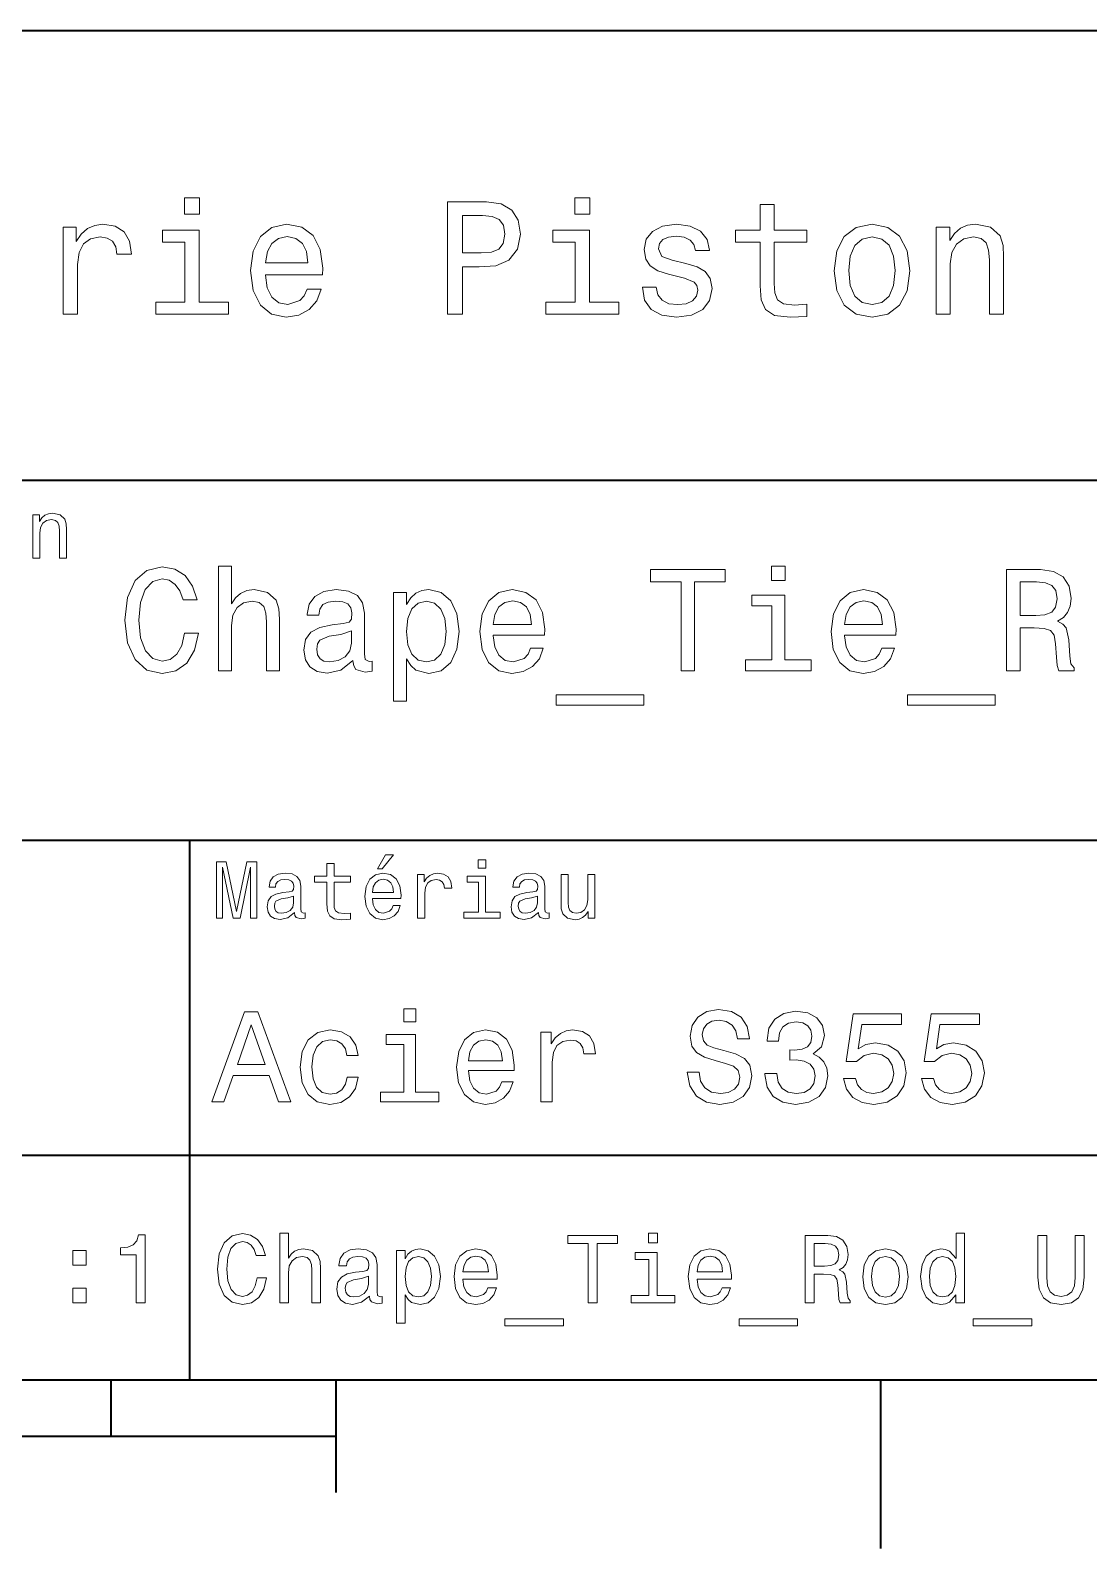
# Model space of a CAD drawing. Extents: x 0 to 297, y 0 to 210.
# Drawn here: x 184.9 to 232, y 2.5 to 70 of the extents above; entities that cross this region are included whole.
import ezdxf

# ---------------------------------------------------------------- set-up
doc = ezdxf.new("R2010")
doc.units = 0

msp = doc.modelspace()

# ---------------------------------------------------------------- linework, layer by layer
at = {"color": 7, "lineweight": 35}
for p, q in [((97, 70), (287, 70)), ((162, 50), (287, 50)), ((162, 34), (287, 34)), ((162, 20), (287, 20)), ((10, 10), (287, 10)), ((97, 10), (287, 10)), ((98.5, 7.5), (198.5, 7.5))]:
    msp.add_line(p, q, dxfattribs=at)
at = {"color": 7, "lineweight": 35, "ltscale": 0.35}
msp.add_line((192, 20), (192, 34), dxfattribs=at)
at = {"color": 7, "lineweight": 35, "ltscale": 0.25}
msp.add_line((192, 10), (192, 20), dxfattribs=at)
at = {"color": 7, "lineweight": 35, "ltscale": 0.0625}
msp.add_line((188.5, 10), (188.5, 7.5), dxfattribs=at)
at = {"color": 7, "lineweight": 35, "ltscale": 0.125}
msp.add_line((198.5, 10), (198.5, 5), dxfattribs=at)
at = {"color": 7, "lineweight": 35, "ltscale": 0.1875}
msp.add_line((222.699997, 10), (222.699997, 2.5), dxfattribs=at)
at = {"color": 7, "lineweight": 13}
for points in [[(192.439484, 62.554031), (191.769455, 62.554031), (191.769455, 61.833572), (192.439484, 61.833572)], [(203.462524, 57.381123), (204.125351, 57.381123), (204.125351, 59.492073), (204.860229, 59.492073), (205.602295, 59.528095), (206.193085, 59.780258), (206.574921, 60.270172), (206.704605, 60.940201), (206.603745, 61.559795), (206.315552, 62.013687), (205.840057, 62.287464), (205.191635, 62.381123), (203.462524, 62.381123)], [(209.788177, 62.554031), (209.118149, 62.554031), (209.118149, 61.833572), (209.788177, 61.833572)], [(217.353027, 60.579971), (217.353027, 58.64193), (217.396255, 58.015129), (217.597992, 57.582851), (218.001434, 57.330688), (218.685883, 57.244236), (219.43515, 57.280258), (219.43515, 57.827808), (218.887604, 57.78458), (218.390488, 57.842216), (218.123917, 58.022331), (218.008652, 58.324928), (217.98703, 58.75), (217.98703, 60.579971), (219.43515, 60.579971), (219.43515, 61.120316), (217.98703, 61.120316), (217.98703, 62.251438), (217.353027, 62.251438), (217.353027, 61.120316), (216.257935, 61.120316), (216.257935, 60.579971)], [(205.01152, 61.76873), (205.443802, 61.725502), (205.760803, 61.588615), (205.94812, 61.336452), (206.01297, 60.940201), (205.940918, 60.522331), (205.746399, 60.270172), (205.414978, 60.140488), (204.96109, 60.104465), (204.125351, 60.104465), (204.125351, 61.76873)], [(186.380402, 57.381123), (187.014404, 57.381123), (187.014404, 59.592937), (187.079254, 60.12608), (187.273773, 60.507923), (187.590775, 60.738472), (188.015854, 60.817722), (188.332855, 60.767288), (188.570602, 60.623199), (188.714691, 60.378242), (188.765121, 60.046829), (189.406342, 60.046829), (189.319885, 60.630402), (189.082123, 61.048271), (188.685883, 61.30043), (188.145538, 61.386887), (187.778091, 61.32925), (187.46109, 61.185158), (187.180115, 60.940201), (186.956772, 60.608788), (186.956772, 61.25), (186.380402, 61.25)], [(192.417862, 57.914265), (192.417862, 61.120316), (190.789627, 61.120316), (190.789627, 60.579971), (191.783859, 60.579971), (191.783859, 57.914265), (190.48703, 57.914265), (190.48703, 57.381123), (193.729111, 57.381123), (193.729111, 57.914265)], [(195.37175, 59.131844), (197.907776, 59.131844), (197.914978, 59.427231), (197.799713, 60.255764), (197.482712, 60.875359), (196.978378, 61.25), (196.30835, 61.386887), (195.65274, 61.242794), (195.148407, 60.839336), (194.824203, 60.183716), (194.708923, 59.319164), (194.817001, 58.432995), (195.141205, 57.78458), (195.638321, 57.381123), (196.286743, 57.244236), (196.848694, 57.337894), (197.309799, 57.582851), (197.648407, 57.971901), (197.842941, 58.490631), (197.216141, 58.490631), (197.086456, 58.20245), (196.899139, 57.986309), (196.365997, 57.8134), (195.955322, 57.892651), (195.645538, 58.14481), (195.443802, 58.555473), (195.37175, 59.110229)], [(195.37175, 59.664986), (195.451004, 60.162102), (195.645538, 60.529537), (195.940918, 60.75288), (196.329971, 60.83213), (196.711807, 60.75288), (197.007202, 60.529537), (197.187317, 60.162102), (197.252167, 59.664986)], [(209.766571, 57.914265), (209.766571, 61.120316), (208.138321, 61.120316), (208.138321, 60.579971), (209.132568, 60.579971), (209.132568, 57.914265), (207.835724, 57.914265), (207.835724, 57.381123), (211.077805, 57.381123), (211.077805, 57.914265)], [(214.060516, 59.636166), (213.44812, 59.780258), (212.994232, 59.945965), (212.842941, 60.28458), (212.886169, 60.522331), (213.03746, 60.695244), (213.282425, 60.803314), (213.635437, 60.846542), (213.97406, 60.803314), (214.240631, 60.67363), (214.413544, 60.479107), (214.485596, 60.219738), (215.105194, 60.219738), (215.105194, 60.23415), (214.997116, 60.70245), (214.701721, 61.069885), (214.240631, 61.30043), (213.635437, 61.386887), (213.023056, 61.30043), (212.57637, 61.062679), (212.29538, 60.709652), (212.208939, 60.262966), (212.273773, 59.830688), (212.475494, 59.528095), (212.806915, 59.311958), (213.289627, 59.16066), (213.995682, 58.987751), (214.427948, 58.807636), (214.543228, 58.663544), (214.586456, 58.447407), (214.521606, 58.180836), (214.348694, 57.979107), (214.067719, 57.849422), (213.693085, 57.806194), (213.296829, 57.849422), (213.008636, 58.000721), (212.814117, 58.245674), (212.734863, 58.584293), (212.122482, 58.584293), (212.223343, 58.007923), (212.518738, 57.590057), (212.98703, 57.337894), (213.635437, 57.244236), (214.312683, 57.337894), (214.809799, 57.590057), (215.112396, 57.993515), (215.220459, 58.519451), (215.141205, 58.973343), (214.917862, 59.283138), (214.55043, 59.484871)], [(220.65274, 59.311958), (220.768005, 58.432995), (221.099426, 57.78458), (221.625366, 57.381123), (222.331421, 57.244236), (223.030258, 57.381123), (223.556198, 57.777374), (223.887604, 58.425793), (224.010086, 59.311958), (223.887604, 60.190922), (223.556198, 60.846542), (223.030258, 61.242794), (222.331421, 61.386887), (221.625366, 61.242794), (221.099426, 60.839336), (220.768005, 60.190922)], [(221.301147, 59.319164), (221.365997, 59.967579), (221.567719, 60.435879), (221.891937, 60.72406), (222.331421, 60.824928), (222.763687, 60.72406), (223.087891, 60.443081), (223.289627, 59.967579), (223.361679, 59.319164), (223.289627, 58.663544), (223.087891, 58.188038), (222.763687, 57.899853), (222.331421, 57.806194), (221.891937, 57.899853), (221.567719, 58.188038), (221.365997, 58.663544)], [(225.177246, 57.381123), (225.811249, 57.381123), (225.811249, 59.614552), (225.876083, 60.12608), (226.085022, 60.500717), (226.409225, 60.731266), (226.841507, 60.817722), (227.187317, 60.745674), (227.403458, 60.551151), (227.511536, 60.226944), (227.547546, 59.794666), (227.547546, 57.381123), (228.181564, 57.381123), (228.181564, 59.924351), (228.15274, 60.435879), (228.023056, 60.86095), (227.597992, 61.25), (226.935165, 61.386887), (226.567719, 61.336452), (226.257935, 61.199566), (225.991364, 60.969017), (225.782425, 60.659222), (225.782425, 61.25), (225.177246, 61.25)], [(185.024506, 46.530979), (185.341492, 46.530979), (185.341492, 47.647694), (185.373917, 47.903458), (185.478394, 48.090778), (185.640488, 48.206051), (185.856628, 48.249279), (186.029541, 48.213257), (186.137604, 48.115993), (186.19165, 47.953888), (186.209656, 47.737751), (186.209656, 46.530979), (186.526657, 46.530979), (186.526657, 47.802593), (186.512253, 48.058357), (186.447403, 48.270893), (186.234879, 48.465416), (185.903458, 48.533859), (185.719742, 48.508644), (185.56485, 48.440201), (185.431564, 48.324928), (185.327087, 48.170029), (185.327087, 48.465416), (185.024506, 48.465416)], [(191.774506, 43.203171), (191.644821, 42.658501), (191.430847, 42.269451), (191.132568, 42.029537), (190.782425, 41.951729), (190.360962, 42.068443), (190.030258, 42.418587), (189.809799, 42.989193), (189.73848, 43.780258), (189.809799, 44.564842), (190.023773, 45.14193), (190.354477, 45.492073), (190.782425, 45.615273), (191.093658, 45.55043), (191.359512, 45.368874), (191.567001, 45.077087), (191.709656, 44.675072), (192.325653, 44.675072), (192.131134, 45.291065), (191.793945, 45.757923), (191.333572, 46.049709), (190.782425, 46.153458), (190.095108, 45.991352), (189.569885, 45.537464), (189.232712, 44.791786), (189.115997, 43.780258), (189.232712, 42.76873), (189.569885, 42.023052), (190.095108, 41.562679), (190.782425, 41.407059), (191.385452, 41.530258), (191.871765, 41.873917), (192.215424, 42.438038), (192.396973, 43.203171)], [(193.285309, 41.530258), (193.855911, 41.530258), (193.855911, 43.540344), (193.914276, 44.000721), (194.10231, 44.337894), (194.394104, 44.545387), (194.783142, 44.623199), (195.094391, 44.558357), (195.28891, 44.383286), (195.386169, 44.091499), (195.418594, 43.70245), (195.418594, 41.530258), (195.989197, 41.530258), (195.989197, 43.819164), (195.963257, 44.279537), (195.846542, 44.662102), (195.463989, 45.012245), (194.867447, 45.135445), (194.543228, 45.090057), (194.26442, 44.966858), (194.030991, 44.772331), (193.855911, 44.506485), (193.855911, 46.185879), (193.285309, 46.185879)], [(213.846542, 41.530258), (214.443085, 41.530258), (214.443085, 45.485588), (215.804764, 45.485588), (215.804764, 46.030258), (212.478394, 46.030258), (212.478394, 45.485588), (213.846542, 45.485588)], [(218.469742, 46.185879), (217.866714, 46.185879), (217.866714, 45.537464), (218.469742, 45.537464)], [(228.312683, 41.530258), (228.91571, 41.530258), (228.91571, 43.430115), (229.531708, 43.430115), (229.985596, 43.41066), (230.270905, 43.319885), (230.426514, 43.105907), (230.491364, 42.723343), (230.523773, 42.139767), (230.562683, 41.757202), (230.640488, 41.530258), (231.32132, 41.530258), (231.32132, 41.653458), (231.172195, 41.835014), (231.120316, 42.172188), (231.074936, 42.898415), (230.964691, 43.4366), (230.815567, 43.605186), (230.582138, 43.728386), (230.841507, 43.890488), (231.023056, 44.117435), (231.139771, 44.402737), (231.17868, 44.746395), (231.087891, 45.291065), (230.828537, 45.699566), (230.400574, 45.945965), (229.817001, 46.030258), (228.312683, 46.030258)], [(229.648422, 45.479107), (230.043945, 45.440201), (230.322769, 45.317001), (230.497833, 45.090057), (230.556198, 44.733429), (230.491364, 44.357346), (230.316284, 44.130402), (230.018005, 44.013687), (229.609512, 43.981266), (228.91571, 43.981266), (228.91571, 45.479107)], [(199.257202, 41.98415), (199.257202, 41.964695), (199.289627, 41.744236), (199.386887, 41.588615), (199.795395, 41.465416), (200.113113, 41.517288), (200.113113, 41.958214), (199.976944, 41.938759), (199.795395, 42.023052), (199.76297, 42.282421), (199.76297, 44.085014), (199.685165, 44.545387), (199.458221, 44.869595), (199.062683, 45.064121), (198.505051, 45.135445), (197.960373, 45.057636), (197.558365, 44.837173), (197.305481, 44.493515), (197.221191, 44.039623), (197.221191, 44.000721), (197.733429, 44.000721), (197.778824, 44.273052), (197.921478, 44.467579), (198.154907, 44.584293), (198.485596, 44.629681), (198.803314, 44.59726), (199.030258, 44.5), (199.166428, 44.331409), (199.211823, 44.09798), (199.185883, 43.825645), (199.082138, 43.68948), (198.822769, 43.624638), (198.336456, 43.572765), (197.778824, 43.456051), (197.383286, 43.248558), (197.149857, 42.924351), (197.078537, 42.444523), (197.143372, 42.016571), (197.344391, 41.698845), (197.668594, 41.497837), (198.115997, 41.426514), (198.719025, 41.562679)], [(201.630402, 44.474064), (201.630402, 45.012245), (201.059799, 45.012245), (201.059799, 40.181557), (201.630402, 40.181557), (201.630402, 42.061958), (201.831421, 41.757202), (202.058365, 41.556194), (202.628967, 41.407059), (203.17363, 41.530258), (203.601593, 41.899857), (203.880402, 42.483429), (203.984161, 43.274494), (203.880402, 44.059078), (203.601593, 44.642651), (203.17363, 45.005764), (202.628967, 45.135445), (202.317734, 45.096542), (202.05188, 44.973343), (201.824936, 44.76585)], [(202.531708, 41.919308), (202.149139, 42.003601), (201.870316, 42.262966), (201.695251, 42.684437), (201.636887, 43.274494), (201.695251, 43.858067), (201.870316, 44.279537), (202.149139, 44.532421), (202.531708, 44.623199), (202.881851, 44.532421), (203.160675, 44.273052), (203.335739, 43.851585), (203.400574, 43.274494), (203.335739, 42.690922), (203.160675, 42.262966), (202.881851, 42.003601)], [(205.494965, 43.105907), (207.777374, 43.105907), (207.783875, 43.371758), (207.680115, 44.117435), (207.394821, 44.675072), (206.940933, 45.012245), (206.337906, 45.135445), (205.747849, 45.005764), (205.293945, 44.642651), (205.002167, 44.052593), (204.898422, 43.274494), (204.995682, 42.476944), (205.287476, 41.893372), (205.734879, 41.530258), (206.318451, 41.407059), (206.824219, 41.491352), (207.239197, 41.711815), (207.543945, 42.061958), (207.719025, 42.528816), (207.154907, 42.528816), (207.038193, 42.269451), (206.869598, 42.074928), (206.389771, 41.919308), (206.020172, 41.990631), (205.741364, 42.217579), (205.559799, 42.587173), (205.494965, 43.086452)], [(205.494965, 43.585735), (205.566284, 44.033138), (205.741364, 44.363831), (206.007202, 44.564842), (206.357361, 44.636166), (206.701019, 44.564842), (206.966858, 44.363831), (207.128967, 44.033138), (207.187317, 43.585735)], [(218.450287, 42.010086), (218.450287, 44.895531), (216.984879, 44.895531), (216.984879, 44.409222), (217.879684, 44.409222), (217.879684, 42.010086), (216.71254, 42.010086), (216.71254, 41.530258), (219.630402, 41.530258), (219.630402, 42.010086)], [(221.108795, 43.105907), (223.391205, 43.105907), (223.397705, 43.371758), (223.293945, 44.117435), (223.008652, 44.675072), (222.554764, 45.012245), (221.951736, 45.135445), (221.361679, 45.005764), (220.907776, 44.642651), (220.615997, 44.052593), (220.512253, 43.274494), (220.609512, 42.476944), (220.901306, 41.893372), (221.348709, 41.530258), (221.932281, 41.407059), (222.438049, 41.491352), (222.853027, 41.711815), (223.157776, 42.061958), (223.332855, 42.528816), (222.768738, 42.528816), (222.652023, 42.269451), (222.483429, 42.074928), (222.003601, 41.919308), (221.634003, 41.990631), (221.355194, 42.217579), (221.17363, 42.587173), (221.108795, 43.086452)], [(221.108795, 43.585735), (221.180115, 44.033138), (221.355194, 44.363831), (221.621033, 44.564842), (221.971191, 44.636166), (222.31485, 44.564842), (222.580688, 44.363831), (222.742798, 44.033138), (222.801147, 43.585735)], [(199.192368, 42.749279), (199.114563, 42.412102), (198.907059, 42.152737), (198.595825, 41.98415), (198.213257, 41.925793), (197.966858, 41.958214), (197.791794, 42.061958), (197.681564, 42.243515), (197.649139, 42.496395), (197.675079, 42.723343), (197.778824, 42.885445), (198.193802, 43.067001), (198.719025, 43.14481), (199.192368, 43.30043)], [(208.289627, 40.453888), (208.289627, 40), (212.193085, 40), (212.193085, 40.453888)], [(223.903458, 40.453888), (223.903458, 40), (227.806915, 40), (227.806915, 40.453888)], [(200.341492, 32.728386), (200.554031, 32.728386), (201.054749, 33.340778), (200.701736, 33.340778)], [(205.161377, 33.117435), (204.82637, 33.117435), (204.82637, 32.757202), (205.161377, 32.757202)], [(193.183716, 30.530979), (193.46109, 30.530979), (193.46109, 32.80043), (193.929398, 30.530979), (194.239197, 30.530979), (194.703888, 32.80043), (194.703888, 30.530979), (194.984863, 30.530979), (194.984863, 33.030979), (194.545395, 33.030979), (194.08429, 30.826368), (193.626801, 33.030979), (193.183716, 33.030979)], [(196.656342, 30.78314), (196.656342, 30.772333), (196.674347, 30.649855), (196.728394, 30.5634), (196.955338, 30.494957), (197.131851, 30.523775), (197.131851, 30.768732), (197.056198, 30.757925), (196.955338, 30.804754), (196.937317, 30.948847), (196.937317, 31.950287), (196.894089, 32.206051), (196.768005, 32.386166), (196.548264, 32.494236), (196.23848, 32.533859), (195.935883, 32.490635), (195.71254, 32.368156), (195.572052, 32.177231), (195.525223, 31.925072), (195.525223, 31.903458), (195.809799, 31.903458), (195.835022, 32.054756), (195.914261, 32.162823), (196.043945, 32.227665), (196.227661, 32.25288), (196.404175, 32.234871), (196.530258, 32.180836), (196.605911, 32.087173), (196.631119, 31.957493), (196.616714, 31.806194), (196.559082, 31.730547), (196.414978, 31.694523), (196.144806, 31.665705), (195.835022, 31.600864), (195.61528, 31.48559), (195.485596, 31.305475), (195.445969, 31.038904), (195.481995, 30.801151), (195.593658, 30.62464), (195.773773, 30.512968), (196.022339, 30.473343), (196.357346, 30.54899)], [(198.100861, 32.130402), (198.100861, 31.161383), (198.122482, 30.847982), (198.223343, 30.631844), (198.425079, 30.505762), (198.767288, 30.462536), (199.141937, 30.480547), (199.141937, 30.754322), (198.868149, 30.732708), (198.619598, 30.761526), (198.486313, 30.851583), (198.42868, 31.002882), (198.417862, 31.215418), (198.417862, 32.130402), (199.141937, 32.130402), (199.141937, 32.400574), (198.417862, 32.400574), (198.417862, 32.966137), (198.100861, 32.966137), (198.100861, 32.400574), (197.553314, 32.400574), (197.553314, 32.130402)], [(200.121765, 31.40634), (201.389771, 31.40634), (201.393372, 31.554033), (201.335739, 31.9683), (201.177231, 32.278099), (200.925079, 32.465416), (200.590057, 32.533859), (200.262253, 32.461815), (200.010086, 32.260086), (199.847977, 31.932276), (199.790344, 31.5), (199.844376, 31.056915), (200.006485, 30.732708), (200.255051, 30.530979), (200.579254, 30.462536), (200.860229, 30.509365), (201.090775, 30.631844), (201.260086, 30.826368), (201.357346, 31.085733), (201.043945, 31.085733), (200.979111, 30.941643), (200.885452, 30.833572), (200.618881, 30.747118), (200.413544, 30.786743), (200.258652, 30.912823), (200.157776, 31.118155), (200.121765, 31.395533)], [(202.131851, 30.530979), (202.448853, 30.530979), (202.448853, 31.636887), (202.481262, 31.903458), (202.578537, 32.094379), (202.73703, 32.209652), (202.94957, 32.249279), (203.108063, 32.224064), (203.226944, 32.152016), (203.298996, 32.029537), (203.324203, 31.863832), (203.644806, 31.863832), (203.601593, 32.155621), (203.482712, 32.364552), (203.284576, 32.490635), (203.014404, 32.533859), (202.830688, 32.505043), (202.672195, 32.432995), (202.531708, 32.310516), (202.420029, 32.144814), (202.420029, 32.465416), (202.131851, 32.465416)], [(205.150574, 30.79755), (205.150574, 32.400574), (204.336456, 32.400574), (204.336456, 32.130402), (204.833572, 32.130402), (204.833572, 30.79755), (204.185165, 30.79755), (204.185165, 30.530979), (205.806198, 30.530979), (205.806198, 30.79755)], [(207.499283, 30.78314), (207.499283, 30.772333), (207.517288, 30.649855), (207.57132, 30.5634), (207.798264, 30.494957), (207.974777, 30.523775), (207.974777, 30.768732), (207.899139, 30.757925), (207.798264, 30.804754), (207.780258, 30.948847), (207.780258, 31.950287), (207.73703, 32.206051), (207.610947, 32.386166), (207.391205, 32.494236), (207.081406, 32.533859), (206.778824, 32.490635), (206.555481, 32.368156), (206.414978, 32.177231), (206.368149, 31.925072), (206.368149, 31.903458), (206.65274, 31.903458), (206.677948, 32.054756), (206.757202, 32.162823), (206.886887, 32.227665), (207.070602, 32.25288), (207.247116, 32.234871), (207.373199, 32.180836), (207.448853, 32.087173), (207.47406, 31.957493), (207.459656, 31.806194), (207.402023, 31.730547), (207.257919, 31.694523), (206.987747, 31.665705), (206.677948, 31.600864), (206.458206, 31.48559), (206.328537, 31.305475), (206.28891, 31.038904), (206.324921, 30.801151), (206.4366, 30.62464), (206.616714, 30.512968), (206.86528, 30.473343), (207.200287, 30.54899)], [(210.010086, 32.465416), (209.693085, 32.465416), (209.693085, 31.348703), (209.657059, 31.089336), (209.552597, 30.902016), (209.390488, 30.786743), (209.177948, 30.750719), (209.008636, 30.779539), (208.900574, 30.865993), (208.83934, 31.013687), (208.824921, 31.222622), (208.824921, 32.465416), (208.507919, 32.465416), (208.507919, 31.193804), (208.518738, 30.93804), (208.587173, 30.725504), (208.796112, 30.530979), (209.131119, 30.462536), (209.311234, 30.487751), (209.466141, 30.552593), (209.599426, 30.664265), (209.707489, 30.826368), (209.707489, 30.530979), (210.010086, 30.530979)], [(200.121765, 31.672911), (200.161377, 31.921469), (200.258652, 32.105186), (200.406342, 32.216858), (200.600861, 32.256485), (200.791794, 32.216858), (200.939484, 32.105186), (201.029541, 31.921469), (201.061966, 31.672911)], [(196.620316, 31.208212), (196.577087, 31.020893), (196.461823, 30.876801), (196.28891, 30.78314), (196.07637, 30.750719), (195.939484, 30.768732), (195.842224, 30.826368), (195.780975, 30.927233), (195.76297, 31.067722), (195.777374, 31.193804), (195.835022, 31.283861), (196.065567, 31.384726), (196.357346, 31.427954), (196.620316, 31.514408)], [(207.463257, 31.208212), (207.420029, 31.020893), (207.304749, 30.876801), (207.131851, 30.78314), (206.919312, 30.750719), (206.782425, 30.768732), (206.68515, 30.826368), (206.623917, 30.927233), (206.605911, 31.067722), (206.620316, 31.193804), (206.677948, 31.283861), (206.908508, 31.384726), (207.200287, 31.427954), (207.463257, 31.514408)], [(192.982712, 22.360231), (193.51297, 22.360231), (193.933716, 23.536024), (195.530258, 23.536024), (195.951004, 22.360231), (196.492798, 22.360231), (195.028824, 26.365995), (194.440918, 26.365995)], [(202.048996, 26.49856), (201.51297, 26.49856), (201.51297, 25.922192), (202.048996, 25.922192)], [(214.642654, 23.680117), (214.118149, 23.680117), (214.233429, 23.069164), (214.521606, 22.619596), (214.965424, 22.348703), (215.564835, 22.250721), (216.158508, 22.342941), (216.60231, 22.596542), (216.88472, 22.994238), (216.988464, 23.518732), (216.902023, 23.991356), (216.659943, 24.296831), (216.268005, 24.49856), (215.743515, 24.648417), (215.293945, 24.757925), (215, 24.884727), (214.832855, 25.069164), (214.780975, 25.357349), (214.832855, 25.616714), (214.982712, 25.812681), (215.213257, 25.945246), (215.530258, 25.991356), (215.853027, 25.933718), (216.106628, 25.778099), (216.273773, 25.518732), (216.354462, 25.167149), (216.878967, 25.167149), (216.878967, 25.178675), (216.786743, 25.720463), (216.515854, 26.12392), (216.08934, 26.377522), (215.51297, 26.463978), (214.994232, 26.377522), (214.590775, 26.135448), (214.331406, 25.760807), (214.239197, 25.276657), (214.314117, 24.844381), (214.533142, 24.550434), (214.878967, 24.354467), (215.351593, 24.204613), (215.818451, 24.072046), (216.170029, 23.945246), (216.383286, 23.760807), (216.458206, 23.461096), (216.389053, 23.155621), (216.210373, 22.925074), (215.939484, 22.780981), (215.587891, 22.734871), (215.195969, 22.798271), (214.896255, 22.98271), (214.706055, 23.282421)], [(217.570602, 23.616716), (217.570602, 23.57637), (217.662827, 23.023056), (217.933716, 22.60807), (218.360229, 22.342941), (218.925079, 22.244957), (219.52449, 22.342941), (219.97406, 22.596542), (220.262253, 23), (220.365997, 23.518732), (220.319885, 23.858791), (220.193085, 24.135448), (219.985596, 24.348703), (219.708939, 24.504324), (220.083572, 24.815563), (220.216141, 25.311239), (220.129684, 25.760807), (219.881836, 26.100864), (219.478378, 26.314121), (218.925079, 26.38905), (218.406342, 26.296831), (218.008636, 26.043228), (217.749283, 25.639771), (217.662827, 25.103746), (217.662827, 25.063402), (218.175797, 25.063402), (218.221893, 25.432278), (218.371765, 25.697407), (218.613831, 25.858791), (218.953888, 25.916428), (219.253601, 25.870317), (219.472626, 25.749281), (219.605194, 25.553314), (219.657059, 25.288185), (219.605194, 25.005764), (219.466858, 24.815563), (219.224777, 24.700289), (218.896255, 24.665707), (218.671463, 24.671471), (218.671463, 24.216139), (218.953888, 24.227667), (219.317001, 24.175793), (219.587891, 24.037464), (219.749283, 23.812681), (219.806915, 23.518732), (219.743515, 23.184439), (219.57637, 22.9366), (219.311234, 22.780981), (218.959656, 22.729107), (218.596542, 22.786745), (218.331406, 22.959656), (218.164261, 23.236313), (218.100861, 23.616716)], [(194.118149, 24.025938), (194.734863, 25.789627), (195.351578, 24.025938)], [(221.0634, 23.40346), (221.190201, 22.930836), (221.472626, 22.56196), (221.887604, 22.331413), (222.417862, 22.244957), (223, 22.348703), (223.455322, 22.631124), (223.743515, 23.080692), (223.853027, 23.657061), (223.755035, 24.193085), (223.478378, 24.613834), (223.046112, 24.884727), (222.48703, 24.98271), (222.054749, 24.913546), (221.720459, 24.723343), (221.881836, 25.801153), (223.634003, 25.801153), (223.634003, 26.273777), (221.495682, 26.273777), (221.17868, 24.152739), (221.639771, 24.152739), (221.97406, 24.423632), (222.400574, 24.521614), (222.769455, 24.458214), (223.051865, 24.273777), (223.230545, 23.991356), (223.293945, 23.628242), (223.230545, 23.265131), (223.046112, 22.98271), (222.763687, 22.804035), (222.400574, 22.740635), (222.095093, 22.780981), (221.858795, 22.913546), (221.685883, 23.121038), (221.599426, 23.40346)], [(224.533142, 23.40346), (224.659943, 22.930836), (224.942352, 22.56196), (225.357346, 22.331413), (225.887604, 22.244957), (226.469742, 22.348703), (226.925064, 22.631124), (227.213257, 23.080692), (227.322769, 23.657061), (227.224777, 24.193085), (226.94812, 24.613834), (226.515839, 24.884727), (225.956772, 24.98271), (225.52449, 24.913546), (225.190201, 24.723343), (225.351578, 25.801153), (227.103745, 25.801153), (227.103745, 26.273777), (224.965424, 26.273777), (224.648407, 24.152739), (225.109512, 24.152739), (225.443802, 24.423632), (225.870316, 24.521614), (226.239197, 24.458214), (226.521606, 24.273777), (226.700287, 23.991356), (226.763687, 23.628242), (226.700287, 23.265131), (226.515839, 22.98271), (226.233429, 22.804035), (225.870316, 22.740635), (225.564835, 22.780981), (225.328522, 22.913546), (225.155609, 23.121038), (225.069153, 23.40346)], [(198.982712, 24.429396), (199.484146, 24.429396), (199.380402, 24.890491), (199.132568, 25.253603), (198.746399, 25.478386), (198.244949, 25.564842), (197.69165, 25.449568), (197.270889, 25.126802), (197.005768, 24.602306), (196.913544, 23.899136), (197, 23.201731), (197.259369, 22.682999), (197.668594, 22.360231), (198.227661, 22.250721), (198.723343, 22.337177), (199.109512, 22.579252), (199.374634, 22.959656), (199.489914, 23.46686), (199.005768, 23.46686), (198.919312, 23.144093), (198.757919, 22.902018), (198.527374, 22.752163), (198.244949, 22.706053), (197.893372, 22.780981), (197.639771, 23.011528), (197.484146, 23.386168), (197.432281, 23.916428), (197.484146, 24.43516), (197.645538, 24.809799), (197.904892, 25.040346), (198.244949, 25.121038), (198.544662, 25.069164), (198.769455, 24.9366), (198.919312, 24.717581)], [(202.031708, 22.786745), (202.031708, 25.351585), (200.729111, 25.351585), (200.729111, 24.91931), (201.52449, 24.91931), (201.52449, 22.786745), (200.48703, 22.786745), (200.48703, 22.360231), (203.080688, 22.360231), (203.080688, 22.786745)], [(204.394806, 23.760807), (206.42363, 23.760807), (206.429398, 23.99712), (206.337173, 24.659943), (206.083572, 25.155621), (205.680115, 25.455332), (205.144089, 25.564842), (204.619598, 25.449568), (204.216141, 25.126802), (203.956772, 24.602306), (203.864548, 23.910664), (203.951004, 23.201731), (204.210373, 22.682999), (204.608063, 22.360231), (205.126801, 22.250721), (205.57637, 22.325649), (205.945251, 22.521614), (206.216141, 22.832853), (206.371765, 23.247839), (205.870316, 23.247839), (205.766571, 23.017292), (205.616714, 22.844381), (205.190201, 22.706053), (204.861664, 22.769453), (204.613831, 22.971182), (204.452454, 23.299713), (204.394806, 23.743517)], [(204.394806, 24.187321), (204.458206, 24.585014), (204.613831, 24.878963), (204.850143, 25.057638), (205.161377, 25.121038), (205.466858, 25.057638), (205.703171, 24.878963), (205.84726, 24.585014), (205.899139, 24.187321)], [(207.610947, 22.360231), (208.118149, 22.360231), (208.118149, 24.129684), (208.170029, 24.556196), (208.325653, 24.861671), (208.579254, 25.04611), (208.919312, 25.10951), (209.172913, 25.069164), (209.363113, 24.953892), (209.478394, 24.757925), (209.518738, 24.492796), (210.031708, 24.492796), (209.96254, 24.959656), (209.772339, 25.293949), (209.455338, 25.495678), (209.023056, 25.564842), (208.729111, 25.518732), (208.47551, 25.40346), (208.250717, 25.207493), (208.072052, 24.942364), (208.072052, 25.455332), (207.610947, 25.455332)], [(189.621033, 13.428675), (190.014404, 13.428675), (190.014404, 16.450289), (189.720459, 16.450289), (189.642639, 16.1866), (189.48703, 16.009367), (189.249268, 15.905621), (188.920746, 15.871038), (188.920746, 15.564121), (189.621033, 15.564121)], [(195.001434, 14.543948), (194.914978, 14.180836), (194.772339, 13.92147), (194.573486, 13.761528), (194.340057, 13.709655), (194.059082, 13.787464), (193.838623, 14.020894), (193.691635, 14.401298), (193.644089, 14.928675), (193.691635, 15.45173), (193.83429, 15.836456), (194.054749, 16.069885), (194.340057, 16.152018), (194.547546, 16.108789), (194.724777, 15.987753), (194.863113, 15.793228), (194.958206, 15.525217), (195.368881, 15.525217), (195.239197, 15.93588), (195.014404, 16.247118), (194.707489, 16.441643), (194.340057, 16.510807), (193.881851, 16.402739), (193.531708, 16.100145), (193.306915, 15.603026), (193.229111, 14.928675), (193.306915, 14.254323), (193.531708, 13.757205), (193.881851, 13.450289), (194.340057, 13.346542), (194.742081, 13.428675), (195.066284, 13.657782), (195.295395, 14.033862), (195.416428, 14.543948)], [(196.008652, 13.428675), (196.389053, 13.428675), (196.389053, 14.768732), (196.427948, 15.075649), (196.553314, 15.300432), (196.747833, 15.438761), (197.007202, 15.490635), (197.214691, 15.447407), (197.344376, 15.330692), (197.409225, 15.136168), (197.430832, 14.876801), (197.430832, 13.428675), (197.811234, 13.428675), (197.811234, 14.954612), (197.793945, 15.261528), (197.716141, 15.516571), (197.46109, 15.75), (197.0634, 15.832133), (196.84726, 15.801874), (196.661377, 15.719741), (196.505768, 15.590058), (196.389053, 15.412825), (196.389053, 16.532421), (196.008652, 16.532421)], [(209.716141, 13.428675), (210.113831, 13.428675), (210.113831, 16.065563), (211.021606, 16.065563), (211.021606, 16.428675), (208.804031, 16.428675), (208.804031, 16.065563), (209.716141, 16.065563)], [(212.798279, 16.532421), (212.396255, 16.532421), (212.396255, 16.100145), (212.798279, 16.100145)], [(219.360229, 13.428675), (219.762253, 13.428675), (219.762253, 14.695246), (220.172913, 14.695246), (220.47551, 14.682277), (220.66571, 14.621758), (220.769455, 14.479107), (220.812683, 14.224064), (220.83429, 13.835014), (220.860229, 13.579971), (220.912109, 13.428675), (221.365997, 13.428675), (221.365997, 13.510807), (221.266571, 13.631845), (221.231995, 13.856628), (221.201736, 14.340778), (221.12825, 14.699568), (221.028824, 14.81196), (220.873199, 14.894093), (221.046112, 15.002162), (221.167145, 15.153459), (221.244965, 15.34366), (221.270905, 15.572767), (221.210373, 15.93588), (221.037476, 16.208214), (220.752167, 16.372478), (220.363113, 16.428675), (219.360229, 16.428675)], [(226.060516, 13.787464), (226.060516, 13.428675), (226.440918, 13.428675), (226.440918, 16.532421), (226.06485, 16.532421), (226.06485, 15.395534), (225.775223, 15.724064), (225.597992, 15.801874), (225.394821, 15.832133), (225.027374, 15.745678), (224.742081, 15.503603), (224.556198, 15.114553), (224.491364, 14.591499), (224.556198, 14.068444), (224.742081, 13.675073), (225.027374, 13.428675), (225.394821, 13.346542), (225.597992, 13.376801), (225.779541, 13.454611)], [(229.700287, 14.569885), (229.760803, 14.029539), (229.951019, 13.644813), (230.270905, 13.424352), (230.733429, 13.346542), (231.19165, 13.424352), (231.511536, 13.644813), (231.701736, 14.025216), (231.766571, 14.569885), (231.766571, 16.428675), (231.364563, 16.428675), (231.364563, 14.548271), (231.325653, 14.180836), (231.208939, 13.917148), (231.010086, 13.761528), (230.733429, 13.709655), (230.448135, 13.761528), (230.249283, 13.917148), (230.132568, 14.176514), (230.097992, 14.548271), (230.097992, 16.428675), (229.700287, 16.428675)], [(186.798264, 15.105908), (187.394806, 15.105908), (187.394806, 15.75), (186.798264, 15.75)], [(199.989914, 13.731268), (199.989914, 13.7183), (200.011536, 13.571326), (200.07637, 13.46758), (200.348709, 13.385448), (200.560516, 13.42003), (200.560516, 13.713977), (200.469742, 13.701009), (200.348709, 13.757205), (200.327087, 13.930116), (200.327087, 15.131845), (200.275223, 15.438761), (200.123917, 15.6549), (199.860229, 15.784582), (199.48848, 15.832133), (199.125366, 15.78026), (198.857346, 15.633286), (198.688766, 15.404179), (198.632568, 15.101585), (198.632568, 15.075649), (198.97406, 15.075649), (199.004318, 15.257205), (199.099426, 15.386889), (199.255051, 15.464698), (199.47551, 15.494957), (199.687317, 15.473343), (199.838623, 15.408502), (199.929398, 15.29611), (199.959656, 15.140491), (199.942368, 14.958934), (199.873199, 14.868156), (199.700287, 14.824928), (199.376083, 14.790346), (199.004318, 14.712537), (198.740631, 14.574208), (198.585022, 14.358069), (198.53746, 14.038185), (198.580688, 13.752882), (198.714691, 13.541066), (198.930832, 13.407061), (199.229111, 13.35951), (199.631119, 13.450289)], [(201.572052, 15.391211), (201.572052, 15.75), (201.19165, 15.75), (201.19165, 12.529539), (201.572052, 12.529539), (201.572052, 13.783141), (201.706055, 13.579971), (201.857346, 13.445966), (202.237747, 13.346542), (202.600861, 13.428675), (202.886169, 13.675073), (203.072052, 14.064121), (203.141205, 14.591499), (203.072052, 15.114553), (202.886169, 15.503603), (202.600861, 15.745678), (202.237747, 15.832133), (202.030258, 15.806196), (201.853027, 15.724064), (201.701736, 15.585735)], [(204.148422, 14.479107), (205.670029, 14.479107), (205.674347, 14.656341), (205.605194, 15.153459), (205.414993, 15.525217), (205.112396, 15.75), (204.710373, 15.832133), (204.317001, 15.745678), (204.014404, 15.503603), (203.819885, 15.110231), (203.750717, 14.591499), (203.815567, 14.059798), (204.010086, 13.67075), (204.308365, 13.428675), (204.697403, 13.346542), (205.034576, 13.402739), (205.311234, 13.549712), (205.514404, 13.783141), (205.631119, 14.09438), (205.255051, 14.09438), (205.177231, 13.92147), (205.06485, 13.791787), (204.744965, 13.688041), (204.498566, 13.735591), (204.312683, 13.886888), (204.19165, 14.133286), (204.148422, 14.466139)], [(212.785309, 13.748559), (212.785309, 15.672191), (211.80835, 15.672191), (211.80835, 15.347983), (212.404907, 15.347983), (212.404907, 13.748559), (211.626801, 13.748559), (211.626801, 13.428675), (213.572052, 13.428675), (213.572052, 13.748559)], [(214.557632, 14.479107), (216.079254, 14.479107), (216.083572, 14.656341), (216.014404, 15.153459), (215.824203, 15.525217), (215.521622, 15.75), (215.119598, 15.832133), (214.726227, 15.745678), (214.42363, 15.503603), (214.229111, 15.110231), (214.159943, 14.591499), (214.224792, 14.059798), (214.419312, 13.67075), (214.717575, 13.428675), (215.106628, 13.346542), (215.443802, 13.402739), (215.720459, 13.549712), (215.92363, 13.783141), (216.040344, 14.09438), (215.664261, 14.09438), (215.586456, 13.92147), (215.47406, 13.791787), (215.154175, 13.688041), (214.907776, 13.735591), (214.721909, 13.886888), (214.600861, 14.133286), (214.557632, 14.466139)], [(220.250717, 16.061239), (220.514404, 16.035303), (220.700287, 15.953171), (220.817001, 15.801874), (220.855911, 15.564121), (220.812683, 15.313401), (220.695969, 15.162104), (220.497116, 15.084294), (220.224792, 15.06268), (219.762253, 15.06268), (219.762253, 16.061239)], [(221.919312, 14.587176), (221.98848, 14.059798), (222.187317, 13.67075), (222.502884, 13.428675), (222.926514, 13.346542), (223.345825, 13.428675), (223.661392, 13.666427), (223.860229, 14.055476), (223.933716, 14.587176), (223.860229, 15.114553), (223.661392, 15.507925), (223.345825, 15.745678), (222.926514, 15.832133), (222.502884, 15.745678), (222.187317, 15.503603), (221.98848, 15.114553)], [(202.172913, 13.688041), (201.917862, 13.744237), (201.731995, 13.917148), (201.61528, 14.198127), (201.57637, 14.591499), (201.61528, 14.980548), (201.731995, 15.261528), (201.917862, 15.430116), (202.172913, 15.490635), (202.406342, 15.430116), (202.592224, 15.257205), (202.708939, 14.976225), (202.752167, 14.591499), (202.708939, 14.20245), (202.592224, 13.917148), (202.406342, 13.744237)], [(204.148422, 14.798992), (204.195969, 15.097262), (204.312683, 15.317724), (204.489914, 15.45173), (204.723343, 15.49928), (204.952454, 15.45173), (205.129684, 15.317724), (205.237747, 15.097262), (205.276657, 14.798992)], [(214.557632, 14.798992), (214.605194, 15.097262), (214.721909, 15.317724), (214.899139, 15.45173), (215.132568, 15.49928), (215.361679, 15.45173), (215.53891, 15.317724), (215.646973, 15.097262), (215.685883, 14.798992)], [(222.308365, 14.591499), (222.34726, 14.980548), (222.468307, 15.261528), (222.662827, 15.434439), (222.926514, 15.494957), (223.185883, 15.434439), (223.380402, 15.26585), (223.50145, 14.980548), (223.544678, 14.591499), (223.50145, 14.198127), (223.380402, 13.912825), (223.185883, 13.739914), (222.926514, 13.683718), (222.662827, 13.739914), (222.468307, 13.912825), (222.34726, 14.198127)], [(225.459656, 15.490635), (225.710388, 15.430116), (225.900574, 15.261528), (226.01297, 14.980548), (226.056198, 14.591499), (226.01297, 14.198127), (225.900574, 13.917148), (225.710388, 13.744237), (225.459656, 13.688041), (225.221909, 13.744237), (225.040344, 13.917148), (224.919312, 14.20245), (224.880402, 14.591499), (224.919312, 14.976225), (225.040344, 15.257205), (225.221909, 15.430116)], [(199.946686, 14.241355), (199.894806, 14.016571), (199.756485, 13.84366), (199.548996, 13.731268), (199.293945, 13.692364), (199.129684, 13.713977), (199.01297, 13.783141), (198.939484, 13.904179), (198.917862, 14.072767), (198.935165, 14.224064), (199.004318, 14.332133), (199.280975, 14.453171), (199.631119, 14.505044), (199.946686, 14.60879)], [(186.798264, 13.428675), (187.394806, 13.428675), (187.394806, 14.072767), (186.798264, 14.072767)], [(206.011536, 12.711096), (206.011536, 12.408502), (208.613831, 12.408502), (208.613831, 12.711096)], [(216.420746, 12.711096), (216.420746, 12.408502), (219.023056, 12.408502), (219.023056, 12.711096)], [(226.829971, 12.711096), (226.829971, 12.408502), (229.432281, 12.408502), (229.432281, 12.711096)]]:
    msp.add_lwpolyline(points, close=True, dxfattribs=at)

doc.saveas('drawing.dxf')
